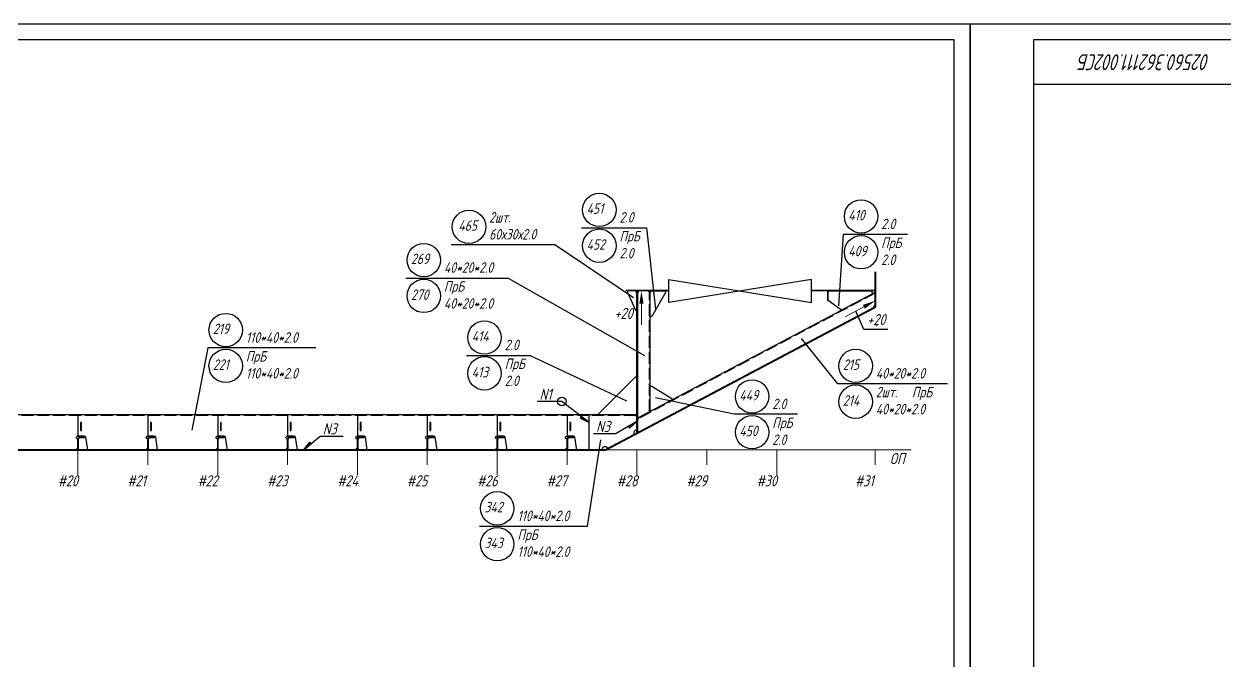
# Model space of a CAD drawing. Header units: millimetres. Extents: x 76485 to 135355, y 12764 to 18704.
# Drawn here: x 98737 to 102518, y 16701 to 18704 of the extents above; entities that cross this region are included whole.
import ezdxf
from ezdxf.enums import TextEntityAlignment as Align

# ---------------------------------------------------------------- set-up
doc = ezdxf.new("R2010")
doc.units = ezdxf.units.MM
doc.linetypes.add('Dashed', pattern=[10, 7.5, -2.5])
doc.linetypes.add('Short_dashed', pattern=[5, 3.75, -1.25])
doc.layers.add('-1', color=7, linetype='Continuous')
doc.styles.add('PB_TEXT', font='romans.shx', dxfattribs={"width": 0.7, "oblique": 15})
doc.styles.get("Standard").update_dxf_attribs({"font": 'ГОСТ тип А наклонный.ttf'})
doc.styles.add('ГОСТ', font='ГОСТ тип А.ttf', dxfattribs={"oblique": 15})
doc.dimstyles.get("Standard").update_dxf_attribs({"dimtxt": 0.18, "dimasz": 0.18, "dimexe": 0.18, "dimexo": 0.0625, "dimgap": 0.09, "dimtad": 0, "dimtih": 1, "dimtoh": 1, "dimdec": 4, "dimzin": 0, "dimdsep": 46, "dimtxsty": 'Standard', "dimcen": 0.09, "dimadec": 0, "dimazin": 0, "dimtfac": 1, "dimtdec": 4, "dimtofl": 0, "dimtmove": 0, "dimatfit": 3, "dimfxl": 1, "dimtolj": 1, "dimtzin": 0, "dimarcsym": 0})

# ---------------------------------------------------------------- blocks, each defined once
blk = doc.blocks.new('A$C128E1BCE')
at = {"linetype": 'Continuous', "lineweight": 9}
blk.add_line((40, 0), (106.5, 0), dxfattribs=at)
at = {"linetype": 'Continuous'}
blk.add_solid([(40, 6.7), (40, -6.7), (0, 0)], dxfattribs=at)
blk = doc.blocks.new('A$C65DE2539')
at = {"color": 7}
for points in [[(0, 0), (8410, 0), (8410, 5940), (0, 5940)], [(200, 50), (8360, 50), (8360, 5890), (200, 5890)]]:
    blk.add_lwpolyline(points, close=True, dxfattribs=at)
blk.add_lwpolyline([(900, 5890), (900, 5750), (200, 5750)], dxfattribs=at)
blk = doc.blocks.new('_weld')
at = {"color": 0, "linetype": 'ByBlock'}
for p, q in [((-1.5, 0), (-1.5, 0)), ((-1.5, -0.05), (-1.45, 0)), ((-1.5, -0.09), (-1.41, 0)), ((-1.5, -0.14), (-1.36, 0)), ((-1.5, -0.18), (-1.32, 0)), ((-1.5, -0.22), (-1.28, 0)), ((-1.5, -0.27), (-1.23, 0)), ((-1.43, -0.29), (-1.14, 0)), ((-1.37, -0.27), (-1.1, 0)), ((-1.31, -0.26), (-1.05, 0)), ((-1.26, -0.25), (-1.01, 0)), ((-1.2, -0.24), (-0.96, 0)), ((-1.14, -0.23), (-0.92, 0)), ((-1.09, -0.22), (-0.87, 0)), ((-1.03, -0.21), (-0.83, 0)), ((-0.92, -0.18), (-0.74, 0)), ((-0.86, -0.17), (-0.69, 0)), ((-0.81, -0.16), (-0.65, 0)), ((-0.67, -0.13), (-0.81, 0)), ((-0.63, -0.13), (-0.76, 0)), ((-0.75, -0.15), (-0.6, 0)), ((-0.7, -0.14), (-0.56, 0)), ((-0.64, -0.13), (-0.51, 0)), ((-0.58, -0.12), (-0.47, 0)), ((-0.53, -0.11), (-0.42, 0)), ((-0.41, -0.08), (-0.49, 0)), ((-0.37, -0.07), (-0.45, 0)), ((-0.33, -0.07), (-0.4, 0)), ((-0.36, -0.07), (-0.29, 0)), ((-0.3, -0.06), (-0.24, 0)), ((-0.25, -0.05), (-0.2, 0)), ((-0.19, -0.04), (-0.15, 0)), ((-0.15, -0.03), (-0.18, 0)), ((-0.13, -0.03), (-0.11, 0)), ((-0.11, -0.02), (-0.13, 0)), ((-0.07, -0.01), (-0.09, 0)), ((-0.08, -0.02), (-0.06, 0)), ((-0.04, -0.01), (-0.04, 0)), ((-0.02, 0), (-0.02, 0)), ((-1.27, -0.25), (-1.5, -0.02)), ((-1.31, -0.26), (-1.5, -0.07)), ((-1.34, -0.27), (-1.5, -0.11)), ((-1.38, -0.28), (-1.5, -0.16)), ((-1.42, -0.28), (-1.5, -0.2)), ((-1.46, -0.29), (-1.5, -0.25)), ((-1.49, -0.3), (-1.5, -0.29)), ((-1.48, -0.3), (-1.19, 0)), ((-1.23, -0.25), (-1.48, 0)), ((-1.2, -0.24), (-1.43, 0)), ((-1.16, -0.23), (-1.39, 0)), ((-1.12, -0.22), (-1.34, 0)), ((-1.08, -0.22), (-1.3, 0)), ((-1.05, -0.21), (-1.25, 0)), ((-1.01, -0.2), (-1.21, 0)), ((-0.97, -0.19), (-1.16, 0)), ((-0.93, -0.19), (-1.12, 0)), ((-0.9, -0.18), (-1.07, 0)), ((-0.86, -0.17), (-1.03, 0)), ((-0.82, -0.16), (-0.99, 0)), ((-0.98, -0.2), (-0.78, 0)), ((-0.78, -0.16), (-0.94, 0)), ((-0.75, -0.15), (-0.9, 0)), ((-0.71, -0.14), (-0.85, 0)), ((-0.6, -0.12), (-0.72, 0)), ((-0.56, -0.11), (-0.67, 0)), ((-0.52, -0.1), (-0.63, 0)), ((-0.48, -0.1), (-0.58, 0)), ((-0.45, -0.09), (-0.54, 0)), ((-0.47, -0.09), (-0.38, 0)), ((-0.42, -0.08), (-0.33, 0)), ((-0.3, -0.06), (-0.36, 0)), ((-0.26, -0.05), (-0.31, 0)), ((-0.22, -0.04), (-0.27, 0)), ((-0.18, -0.04), (-0.22, 0))]:
    blk.add_line(p, q, dxfattribs=at)
at = {"color": 0, "linetype": 'ByBlock', "flags": 128}
blk.add_lwpolyline([(-1.5, 0), (0, 0), (-1.5, -0.3)], close=True, dxfattribs=at)

msp = doc.modelspace()

# ---------------------------------------------------------------- linework, layer by layer
at = {"layer": '-1', "color": 1, "lineweight": 0}
for p, q in [((93916.5, 17364.7), (101530.2, 17364.7)), ((98906.5, 17364.7), (98906.5, 17286.5)), ((99126.5, 17364.7), (99126.5, 17317.8)), ((99346.5, 17364.7), (99346.5, 17286.5)), ((99566.5, 17364.7), (99566.5, 17317.8)), ((99786.5, 17364.7), (99786.5, 17286.5)), ((100006.5, 17364.7), (100006.5, 17317.8)), ((100226.5, 17364.7), (100226.5, 17286.5)), ((100446.5, 17364.7), (100446.5, 17317.8)), ((100666.5, 17364.7), (100666.5, 17286.5)), ((100886.5, 17364.7), (100886.5, 17317.8)), ((101106.5, 17364.7), (101106.5, 17286.5)), ((101416.5, 17364.7), (101416.5, 17317.8))]:
    msp.add_line(p, q, dxfattribs=at)
at = {"color": 3, "ltscale": 25}
for p, q in [((101416.5, 17814.7), (101416.5, 17924.7)), ((101418.5, 17814.7), (101418.5, 17924.7)), ((100766.5, 17866.2), (100631.5, 17866.2)), ((100766.5, 17864.7), (100631.5, 17864.7)), ((100666.5, 17417.6), (100666.5, 17864.7)), ((100668, 17417.6), (100668, 17864.7)), ((100668, 17864.7), (100668, 17463.7)), ((100702, 17864.7), (100668, 17864.7)), ((101416.5, 17866.2), (101216.5, 17866.2)), ((101416.5, 17864.7), (101216.5, 17864.7)), ((101416.5, 17814.7), (100566.5, 17364.7)), ((101417.4, 17812.9), (100567.4, 17362.9)), ((100668, 17418.4), (101416.5, 17814.7)), ((100668, 17463.7), (100702, 17481.7)), ((100666.5, 17417.6), (100666.5, 17468.7)), ((100668, 17456.9), (100668, 17418.4)), ((98906.5, 17364.7), (98906.5, 17398.7)), ((98908.5, 17364.7), (98908.5, 17398.7)), ((99126.5, 17364.7), (99126.5, 17398.7)), ((99128.5, 17364.7), (99128.5, 17398.7)), ((99346.5, 17364.7), (99346.5, 17398.7)), ((99348.5, 17364.7), (99348.5, 17398.7)), ((99566.5, 17364.7), (99566.5, 17398.7)), ((99568.5, 17364.7), (99568.5, 17398.7)), ((99786.5, 17364.7), (99786.5, 17398.7)), ((99788.5, 17364.7), (99788.5, 17398.7)), ((100006.5, 17364.7), (100006.5, 17398.7)), ((100008.5, 17364.7), (100008.5, 17398.7)), ((100226.5, 17364.7), (100226.5, 17398.7)), ((100228.5, 17364.7), (100228.5, 17398.7)), ((100446.5, 17364.7), (100446.5, 17398.7)), ((100448.5, 17364.7), (100448.5, 17398.7)), ((100566.5, 17364.7), (100666.5, 17417.6)), ((100566.5, 17364.7), (94641.5, 17364.7)), ((100566.5, 17362.7), (94641.5, 17362.7)), ((97718, 17364.7), (100566.5, 17364.7))]:
    msp.add_line(p, q, dxfattribs=at)
at = {"color": 3, "linetype": 'Short_dashed', "ltscale": 10}
for p, q in [((101416.5, 17857.7), (100669.7, 17462.4)), ((100706, 17485.7), (100706, 17860.6)), ((100516.5, 17472.7), (97718, 17472.7)), ((100662.4, 17472.7), (100516.5, 17472.7))]:
    msp.add_line(p, q, dxfattribs=at)
at = {"color": 2, "linetype": 'Dashed', "ltscale": 25}
for p, q in [((98906.5, 17472.7), (98906.5, 17404.7)), ((99126.5, 17472.7), (99126.5, 17404.7)), ((99346.5, 17472.7), (99346.5, 17404.7)), ((99566.5, 17472.7), (99566.5, 17404.7)), ((99786.5, 17472.7), (99786.5, 17404.7)), ((100006.5, 17472.7), (100006.5, 17404.7)), ((100226.5, 17472.7), (100226.5, 17404.7)), ((100446.5, 17472.7), (100446.5, 17404.7))]:
    msp.add_line(p, q, dxfattribs=at)
msp.add_line((100516.5, 17364.7), (100516.5, 17474.7))
at = {"color": 2, "ltscale": 25}
for p, q in [((98918, 17451.2), (98914.9, 17451.2)), ((98914.9, 17451.2), (98914.9, 17426.1)), ((98918, 17426.1), (98918, 17451.2)), ((99138, 17451.2), (99134.9, 17451.2)), ((99134.9, 17451.2), (99134.9, 17426.1)), ((99138, 17426.1), (99138, 17451.2)), ((99358, 17451.2), (99354.9, 17451.2)), ((99354.9, 17451.2), (99354.9, 17426.1)), ((99358, 17426.1), (99358, 17451.2)), ((99578, 17451.2), (99574.9, 17451.2)), ((99574.9, 17451.2), (99574.9, 17426.1)), ((99578, 17426.1), (99578, 17451.2)), ((99798, 17451.2), (99794.9, 17451.2)), ((99794.9, 17451.2), (99794.9, 17426.1)), ((99798, 17426.1), (99798, 17451.2)), ((100018, 17451.2), (100014.9, 17451.2)), ((100014.9, 17451.2), (100014.9, 17426.1)), ((100018, 17426.1), (100018, 17451.2)), ((100238, 17451.2), (100234.9, 17451.2)), ((100234.9, 17451.2), (100234.9, 17426.1)), ((100238, 17426.1), (100238, 17451.2)), ((100458, 17451.2), (100454.9, 17451.2)), ((100454.9, 17451.2), (100454.9, 17426.1)), ((100458, 17426.1), (100458, 17451.2)), ((98914.9, 17426.1), (98918, 17426.1)), ((99134.9, 17426.1), (99138, 17426.1)), ((99354.9, 17426.1), (99358, 17426.1)), ((99574.9, 17426.1), (99578, 17426.1)), ((99794.9, 17426.1), (99798, 17426.1)), ((100014.9, 17426.1), (100018, 17426.1)), ((100234.9, 17426.1), (100238, 17426.1)), ((100454.9, 17426.1), (100458, 17426.1))]:
    msp.add_line(p, q, dxfattribs=at)
at = {"color": 1, "ltscale": 25}
for points in [[(100491.7, 18063.3), (100696.3, 18063.3), (100725.4, 17807.9)], [(101517.9, 18042.7), (101315.7, 18042.7), (101301.2, 17817.7)], [(100656.2, 17842.7), (100407.9, 18010), (100081.3, 18010)], [(99939, 17905.3), (100260.8, 17905.3), (100690.1, 17662)], [(101266.5, 17864.7), (101266.5, 17834.7), (101268.5, 17834.7), (101268.5, 17864.7)], [(101643.8, 17572.7), (101298.7, 17572.7), (101184.8, 17715.5)], [(99655.3, 17685.4), (99315.4, 17685.4), (99264.9, 17426.7)], [(100130.1, 17661.8), (100329.9, 17661.8), (100634, 17519.1)], [(101172.5, 17476.6), (100972.7, 17476.6), (100724.5, 17528.4)], [(98912.5, 17404.7), (98926.4, 17404.7), (98926.4, 17402.7), (98912.5, 17402.7)], [(99132.5, 17404.7), (99146.4, 17404.7), (99146.4, 17402.7), (99132.5, 17402.7)], [(99352.5, 17404.7), (99366.4, 17404.7), (99366.4, 17402.7), (99352.5, 17402.7)], [(99572.5, 17404.7), (99586.4, 17404.7), (99586.4, 17402.7), (99572.5, 17402.7)], [(99792.5, 17404.7), (99806.4, 17404.7), (99806.4, 17402.7), (99792.5, 17402.7)], [(100012.5, 17404.7), (100026.4, 17404.7), (100026.4, 17402.7), (100012.5, 17402.7)], [(100170.5, 17124.4), (100510.4, 17124.4), (100552.7, 17396.2)], [(100232.5, 17404.7), (100246.4, 17404.7), (100246.4, 17402.7), (100232.5, 17402.7)], [(100452.5, 17404.7), (100466.4, 17404.7), (100466.4, 17402.7), (100452.5, 17402.7)]]:
    msp.add_lwpolyline(points, dxfattribs=at)
msp.add_lwpolyline([(101216.5, 17828.5), (101216.5, 17900.8), (100766.5, 17828.5), (100766.5, 17900.8)], close=True)
at = {"color": 2, "ltscale": 10}
msp.add_lwpolyline([(100661.5, 17864.7), (100636.5, 17864.7), (100636.5, 17859.7), (100661.5, 17804.7), (100666.5, 17804.7), (100666.5, 17859.7), (100661.5, 17864.7)], dxfattribs=at)
at = {"color": 3, "ltscale": 25}
for points in [[(101416.5, 17819.7), (101416.5, 17860), (100670.5, 17465.1), (100668, 17456.9)], [(100702, 17481.7), (100708.1, 17487.7), (100708.1, 17858.6), (100702, 17864.7)], [(100516.5, 17474.7), (97718, 17474.7), (97718, 17364.7)], [(100666.5, 17468.7), (100660.4, 17474.7), (100516.5, 17474.7)]]:
    msp.add_lwpolyline(points, dxfattribs=at)
at = {"color": 2, "ltscale": 25}
for points in [[(100713, 17864.7), (100756.5, 17864.7), (100756.5, 17859.7), (100713, 17784.7), (100708, 17784.7), (100708, 17859.7), (100713, 17864.7)], [(101407.8, 17855.3), (101310.5, 17803.9), (101310.5, 17804), (101268.5, 17834.7), (101268.5, 17864.7), (101405.5, 17864.7), (101407.8, 17855.3)], [(100661.5, 17474.7), (100546.5, 17474.7), (100546.5, 17479.7), (100661.5, 17594.7), (100666.5, 17594.7), (100666.5, 17479.7), (100661.5, 17474.7)], [(100708, 17489.9), (100708, 17564.9), (100713, 17564.9), (100776.4, 17526.7), (100778.7, 17522.3), (100712.4, 17487.2), (100708, 17489.9)]]:
    msp.add_lwpolyline(points, dxfattribs=at)
msp.add_lwpolyline([(101456.4, 17743.8), (101381.4, 17743.8), (101355.6, 17801.4)])
at = {"linetype": 'Continuous'}
for points in [[(100430.2, 17516.9), (100352.5, 17516.9)], [(99669.5, 17408.4), (99741.1, 17408.4)], [(100529.9, 17415.9), (100601.6, 17415.9)]]:
    msp.add_lwpolyline(points, dxfattribs=at)
at = {"color": 3, "ltscale": 25}
for points in [[(98901.5, 17364.7, -0.414267), (98906.5, 17369.7), (98906.5, 17398.7, -0.414267), (98901.5, 17403.7, -0.414267), (98906.5, 17408.7), (98925.5, 17408.7, -0.370747), (98930.4, 17404.4), (98936.5, 17364.7)], [(99121.5, 17364.7, -0.414141), (99126.5, 17369.7), (99126.5, 17398.7, -0.414141), (99121.5, 17403.7, -0.414141), (99126.5, 17408.7), (99145.5, 17408.7, -0.370615), (99150.4, 17404.4), (99156.5, 17364.7)], [(99341.5, 17364.7, -0.414267), (99346.5, 17369.7), (99346.5, 17398.7, -0.414267), (99341.5, 17403.7, -0.414267), (99346.5, 17408.7), (99365.5, 17408.7, -0.370615), (99370.4, 17404.4), (99376.5, 17364.7)], [(99561.5, 17364.7, -0.414267), (99566.5, 17369.7), (99566.5, 17398.7, -0.414267), (99561.5, 17403.7, -0.414267), (99566.5, 17408.7), (99585.5, 17408.7, -0.370615), (99590.4, 17404.4), (99596.5, 17364.7)], [(99781.5, 17364.7, -0.414141), (99786.5, 17369.7), (99786.5, 17398.7, -0.414141), (99781.5, 17403.7, -0.414141), (99786.5, 17408.7), (99805.5, 17408.7, -0.370615), (99810.4, 17404.4), (99816.5, 17364.7)], [(100001.5, 17364.7, -0.414267), (100006.5, 17369.7), (100006.5, 17398.7, -0.414267), (100001.5, 17403.7, -0.414267), (100006.5, 17408.7), (100025.5, 17408.7, -0.370747), (100030.4, 17404.4), (100036.5, 17364.7)], [(100221.5, 17364.7, -0.414141), (100226.5, 17369.7), (100226.5, 17398.7, -0.414141), (100221.5, 17403.7, -0.414141), (100226.5, 17408.7), (100245.5, 17408.7, -0.370615), (100250.4, 17404.4), (100256.5, 17364.7)], [(100441.5, 17364.7, -0.414267), (100446.5, 17369.7), (100446.5, 17398.7, -0.414267), (100441.5, 17403.7, -0.414267), (100446.5, 17408.7), (100465.5, 17408.7, -0.370615), (100470.4, 17404.4), (100476.5, 17364.7)]]:
    msp.add_lwpolyline(points, format="xyb", dxfattribs=at)
at = {"color": 1, "ltscale": 25}
for centre in [(100548.1, 18119.7), (101372.1, 18099.1), (100137.7, 18066.4), (100548.1, 18007), (101372.1, 17986.4), (99995.3, 17961.7), (99995.3, 17849), (99371.8, 17741.7), (100186.5, 17718.2), (99371.8, 17629), (100186.5, 17605.5), (101355.1, 17629.1), (101029.1, 17532.9), (101355.1, 17516.3), (101029.1, 17420.2), (100226.8, 17180.8), (100226.8, 17068.1)]:
    msp.add_circle(centre, 52.6, dxfattribs=at)
msp.add_circle((100430.2, 17516.9), 13.8)
at = {"color": 3, "ltscale": 25}
for centre, radius, start, end in [((100668, 17864.7), 5, 269.9962, 359.982), ((101416.5, 17814.7), 5, 90.0003, 207.8972), ((100668, 17463.7), 5, 27.8961, 89.9976), ((98912.5, 17398.7), 6, 90.0015, 180.0022), ((98912.5, 17398.7), 4, 90.0057, 180.0271), ((99132.5, 17398.7), 6, 90.0015, 180.0022), ((99132.5, 17398.7), 4, 89.9993, 179.9897), ((99352.5, 17398.7), 6, 90.0015, 180.0022), ((99352.5, 17398.7), 4, 90.0057, 180.0271), ((99572.5, 17398.7), 6, 90.0015, 180.0022), ((99572.5, 17398.7), 4, 89.9993, 179.9897), ((99792.5, 17398.7), 6, 90.0015, 180.0022), ((99792.5, 17398.7), 4, 89.9993, 179.9897), ((100012.5, 17398.7), 6, 90.0015, 180.0022), ((100012.5, 17398.7), 4, 90.0057, 180.0271), ((100232.5, 17398.7), 6, 90.0015, 180.0022), ((100232.5, 17398.7), 4, 89.9993, 179.9897), ((100452.5, 17398.7), 6, 90.0015, 180.0022), ((100452.5, 17398.7), 4, 90.0057, 180.0271), ((100666.5, 17417.6), 10, 90.0003, 207.8972), ((100668, 17418.4), 5, 27.8986, 90.0024), ((100566.5, 17364.7), 10, 27.8931, 180.009)]:
    msp.add_arc(centre, radius, start, end, dxfattribs=at)

# ---------------------------------------------------------------- block references
for p in [(93305.3, 12764.4), (101715.3, 12764.4)]:
    msp.add_blockref('A$C65DE2539', p)
at = {"xscale": -1}
for p, rotation in [((100680.7, 17864.7), 90), ((101416.5, 17833.6), 27.89721736516773)]:
    msp.add_blockref('A$C128E1BCE', p, dxfattribs=dict(at, rotation=rotation))

# ---------------------------------------------------------------- texts
at = {"layer": '-1', "color": 1, "lineweight": 0, "style": 'ГОСТ', "oblique": 15}
for s, p in [('#20', (98842.9, 17250)), ('#21', (99061.9, 17250)), ('#22', (99282.9, 17250)), ('#23', (99501.9, 17250)), ('#24', (99722.9, 17250)), ('#25', (99941.9, 17250)), ('#26', (100162.9, 17250)), ('#27', (100381.9, 17250)), ('#28', (100602.9, 17250)), ('#29', (100821.9, 17250)), ('#30', (101042.9, 17250)), ('#31', (101352.9, 17250))]:
    msp.add_text(s, height=35, rotation=360, dxfattribs=at).set_placement(p)
at = {"color": 7, "ltscale": 25, "style": 'ГОСТ', "oblique": 15}
for p in [(100201.1, 18079.9), (101418.5, 17529.9)]:
    msp.add_text('2шт.', height=33, dxfattribs=at).set_placement(p)
at = {"color": 1, "ltscale": 25, "style": 'ГОСТ', "oblique": 15}
for s, p in [('451', (100508, 18107.2)), ('2.0', (100611.5, 18079.8)), ('410', (101331.9, 18086.6)), ('465', (100104.3, 18053.9)), ('2.0', (101435.5, 18059.2)), ('60х30х2.0', (100201.1, 18026.5)), ('452', (100508, 17994.4)), ('2.0', (100611.5, 17967)), ('409', (101331.9, 17973.8)), ('269', (99955.2, 17949.2)), ('2.0', (101435.5, 17946.4)), ('40*20*2.0', (100058.7, 17921.8)), ('270', (99955.2, 17836.4)), ('40*20*2.0', (100058.7, 17809)), ('219', (99331.6, 17729.2)), ('110*40*2.0', (99435.2, 17701.8)), ('414', (100146.3, 17705.7)), ('2.0', (100249.9, 17678.3)), ('221', (99331.6, 17616.5)), ('110*40*2.0', (99435.2, 17589.1)), ('413', (100146.3, 17593)), ('215', (101314.9, 17616.5)), ('40*20*2.0', (101418.5, 17589.1)), ('2.0', (100249.9, 17565.6)), ('449', (100988.9, 17520.4)), ('2.0', (101092.5, 17493)), ('214', (101314.9, 17503.8)), ('40*20*2.0', (101418.5, 17476.4)), ('450', (100988.9, 17407.7)), ('2.0', (101092.5, 17380.3)), ('342', (100186.7, 17168.2)), ('110*40*2.0', (100290.2, 17140.8)), ('343', (100186.7, 17055.5)), ('110*40*2.0', (100290.2, 17028.1))]:
    msp.add_text(s, height=33, dxfattribs=at).set_placement(p)
at = {"color": 6, "ltscale": 25, "style": 'ГОСТ', "oblique": 15}
for p in [(100611.5, 18020.5), (101435.5, 17999.9), (100058.7, 17862.5), (99435.2, 17642.5), (100249.9, 17619), (101532.3, 17529.9), (101092.5, 17433.7), (100290.2, 17081.6)]:
    msp.add_text('ПрБ', height=33, dxfattribs=at).set_placement(p)
at = {"color": 7, "style": 'ГОСТ', "oblique": 15}
for s, p in [('N1', (100359.7, 17511.5)), ('N3', (99677.4, 17403)), ('N3', (100537.9, 17410.5))]:
    msp.add_text(s, height=35, dxfattribs=at).set_placement(p, align=Align.BOTTOM_LEFT)
msp.add_text('ОП', height=35, dxfattribs=at).set_placement((101486.5, 17319.8), align=Align.CENTER)
at = {"linetype": 'Continuous', "char_height": 35, "attachment_point": 5}
for insert in [(100624.3, 17793.9), (101420.1, 17774.5)]:
    msp.add_mtext('\\A1;+20', dxfattribs=dict(at, insert=insert))
at = {"color": 7, "style": 'PB_TEXT', "oblique": 15, "width": 0.7}
msp.add_attdef('02560.362111.002СБ', text='', height=50, rotation=180, dxfattribs=at).set_placement((102265.3, 18584.4), align=Align.MIDDLE_CENTER)

# ---------------------------------------------------------------- leaders
at = {"linetype": 'Continuous'}
for points in [[(100516.5, 17451.1), (100430.2, 17516.9)], [(100666.5, 17453.7), (100601.6, 17415.9)], [(99617.3, 17364.7), (99669.5, 17408.4)]]:
    msp.add_leader(points, dimstyle='Standard', override={"dimscale": 10, "dimasz": 2, "dimclrd": 256, "dimldrblk": '_weld'}, dxfattribs=at)

doc.saveas('drawing.dxf')
